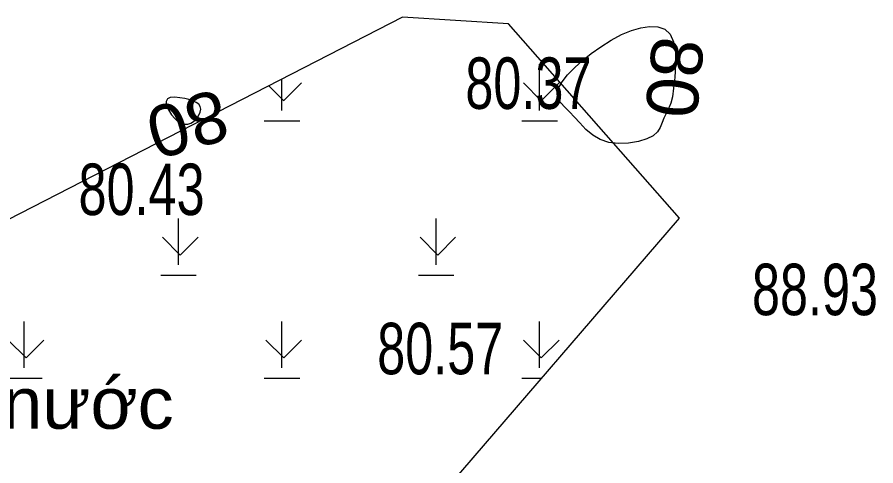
# Model space of a CAD drawing. Header units: metres. Extents: x 431006 to 434411, y 2469261 to 2473208.
# Drawn here: x 433013.5 to 433080.1, y 2471397.2 to 2471432.1 of the extents above; entities that cross this region are included whole.
import ezdxf
from ezdxf.enums import TextEntityAlignment as Align

# ---------------------------------------------------------------- set-up
doc = ezdxf.new("R2010")
doc.units = ezdxf.units.M
doc.header["$MEASUREMENT"] = 0
for name, color, linetype, lineweight in [('1', 8, 'Continuous', 18), ('CAO DO', 8, 'Continuous', 18), ('MH_DongMuc', 8, 'Continuous', 18), ('ranh gioi thuc vat-ks', 8, 'RAO_T_VAT', 18), ('thuc vat-ks', 8, 'Continuous', 18)]:
    doc.layers.add(name, color=color, linetype=linetype, lineweight=lineweight)
doc.styles.add('ks_ten cong trinh', font='')
doc.styles.get("Standard").update_dxf_attribs({"font": 'arial.ttf'})
doc.styles.get('ks_ten cong trinh').set_extended_font_data('.VnArial')
doc.linetypes.add('RAO_T_VAT', pattern='A,0,[133,ltypeshp.shx,S=0.34,R=0,X=-0.17,Y=0],-2,[133,ltypeshp.shx,S=0.08,R=0,X=0,Y=0],-1.5,[133,ltypeshp.shx,S=0.08,R=0,X=0,Y=0],-1.5,[133,ltypeshp.shx,S=0.08,R=0,X=0,Y=0],-2', length=7)
pattern_1 = [(0, (12.62, 4), (0, 20), [2.76, -17.24]), (0, (4.59, 12), (0, 20), [2.76, -17.24]), (90, (14, 4.8), (-20, 1e-15), [3.6, -16.4]), (90, (5.97, 12.8), (-20, 1e-15), [3.6, -16.4]), (45, (14, 4.8), (0, 20.00000619), [1.952, -26.33228]), (45, (5.97, 12.8), (0, 20.00000619), [1.952, -26.33228]), (315, (12.62, 6.18), (20.00000619, 0), [1.952, -26.33228]), (315, (4.59, 14.18), (20.00000619, 0), [1.952, -26.33228])]

msp = doc.modelspace()

# ---------------------------------------------------------------- hatches: boundary and pattern name
at = {"layer": 'thuc vat-ks'}
h = msp.add_hatch(dxfattribs=at)
h.set_pattern_fill('222B', color=9, scale=20, style=0, pattern_type=2)
h.set_pattern_definition(pattern_1)
h.paths.add_polyline_path([(433043.381, 2471432.069), (432996.421, 2471407.955), (432978.114, 2471396.296), (432961.665, 2471384.106), (432968.563, 2471370.857), (432997.482, 2471376.687), (433017.646, 2471381.457), (433045.503, 2471393.911), (433064.871, 2471416.435), (433051.606, 2471431.539)])
h = msp.add_hatch(dxfattribs=at)
h.set_pattern_fill('222B', color=8, scale=20, style=0, pattern_type=2)
h.set_pattern_definition(pattern_1)
edge = h.paths.add_edge_path()
edge.add_line((432985.134, 2471374.198), (432997.482, 2471376.687))
edge.add_line((432997.482, 2471376.687), (433017.646, 2471381.457))
edge.add_line((433017.646, 2471381.457), (433045.503, 2471393.911))
edge.add_line((433045.503, 2471393.911), (433064.871, 2471416.435))
edge.add_line((433064.871, 2471416.435), (433051.606, 2471431.539))
edge.add_line((433051.606, 2471431.539), (433043.381, 2471432.069))
edge.add_line((433043.381, 2471432.069), (432996.421, 2471407.955))
edge.add_line((432996.421, 2471407.955), (432985.041, 2471400.707))

# ---------------------------------------------------------------- linework, layer by layer
at = {"layer": 'MH_DongMuc', "color": 9, "lineweight": 0, "elevation": 80}
for points in [[(433064.501, 2471427.381), (433064.419, 2471426.547), (433064.321, 2471425.883), (433064.207, 2471425.388), (433064.078, 2471425.063), (433063.941, 2471424.808), (433063.803, 2471424.524), (433063.664, 2471424.211), (433063.523, 2471423.87), (433063.382, 2471423.499), (433063.171, 2471423.143), (433062.82, 2471422.843), (433062.329, 2471422.601), (433061.698, 2471422.416), (433060.928, 2471422.287), (433060.123, 2471422.25), (433059.389, 2471422.337), (433058.727, 2471422.549), (433058.135, 2471422.886), (433057.615, 2471423.348), (433057.149, 2471423.849), (433056.72, 2471424.305), (433056.327, 2471424.715), (433055.971, 2471425.079), (433055.652, 2471425.399), (433055.432, 2471425.723), (433055.377, 2471426.104), (433055.485, 2471426.542), (433055.756, 2471427.035), (433056.191, 2471427.586), (433056.739, 2471428.156), (433057.351, 2471428.711), (433058.026, 2471429.249), (433058.765, 2471429.771), (433059.568, 2471430.277), (433060.38, 2471430.717), (433061.148, 2471431.041), (433061.871, 2471431.248), (433062.55, 2471431.339), (433063.185, 2471431.313), (433063.73, 2471431.129), (433064.141, 2471430.744), (433064.417, 2471430.159), (433064.56, 2471429.372), (433064.568, 2471428.384), (433064.501, 2471427.381)], [(433026.695, 2471423.756), (433026.931, 2471423.825), (433027.149, 2471423.955), (433027.349, 2471424.148), (433027.531, 2471424.403), (433027.662, 2471424.674), (433027.71, 2471424.913), (433027.675, 2471425.121), (433027.556, 2471425.297), (433027.353, 2471425.441), (433027.091, 2471425.56), (433026.795, 2471425.659), (433026.464, 2471425.738), (433026.097, 2471425.798), (433025.696, 2471425.837), (433025.342, 2471425.822), (433025.118, 2471425.717), (433025.022, 2471425.522), (433025.055, 2471425.237), (433025.217, 2471424.862), (433025.447, 2471424.482), (433025.685, 2471424.181), (433025.93, 2471423.959), (433026.182, 2471423.815), (433026.441, 2471423.75), (433026.695, 2471423.756)]]:
    msp.add_lwpolyline(points, dxfattribs=at)
at = {"layer": 'ranh gioi thuc vat-ks', "color": 9, "lineweight": 0, "ltscale": 3}
msp.add_lwpolyline([(433043.381, 2471432.069), (432996.421, 2471407.955), (432978.114, 2471396.296), (432961.665, 2471384.106), (432968.563, 2471370.857), (432997.482, 2471376.687), (433017.646, 2471381.457), (433045.503, 2471393.911), (433064.871, 2471416.435), (433051.606, 2471431.539)], close=True, dxfattribs=at)
at = {"layer": 'ranh gioi thuc vat-ks', "color": 8, "lineweight": 0, "ltscale": 3}
msp.add_lwpolyline([(432985.134, 2471374.198), (432997.482, 2471376.687), (433017.646, 2471381.457), (433045.503, 2471393.911), (433064.871, 2471416.435), (433051.606, 2471431.539), (433043.381, 2471432.069), (432996.421, 2471407.955), (432985.041, 2471400.707)], dxfattribs=at)

# ---------------------------------------------------------------- texts
at = {"layer": '1', "color": 8, "linetype": 'Continuous', "style": 'ks_ten cong trinh'}
msp.add_text('Lóa n\xadíc', height=4, dxfattribs=at).set_placement((433013.515, 2471400.077), align=Align.CENTER)
at = {"layer": '1', "color": 9, "linetype": 'Continuous', "style": 'ks_ten cong trinh'}
msp.add_text('Lóa n\xadíc', height=4, dxfattribs=at).set_placement((433013.515, 2471400.077), align=Align.CENTER)
at = {"layer": 'CAO DO', "color": 8, "lineweight": 0, "width": 0.7}
for s, p in [('80.37', (433048.25, 2471424.938, 80.374)), ('80.43', (433018.219, 2471416.688, 80.427)), ('88.93', (433070.5, 2471408.906, 88.934)), ('80.57', (433041.406, 2471404.313, 80.574))]:
    msp.add_text(s, height=4, dxfattribs=at).set_placement(p)
at = {"layer": 'CAO DO', "color": 9, "lineweight": 0, "width": 0.7}
for s, p in [('80.37', (433048.25, 2471424.938, 80.374)), ('80.43', (433018.219, 2471416.688, 80.427)), ('88.93', (433070.5, 2471408.906, 88.934)), ('80.57', (433041.406, 2471404.313, 80.574))]:
    msp.add_text(s, height=4, dxfattribs=at).set_placement(p)
at = {"layer": 'MH_DongMuc', "color": 8, "lineweight": 0}
for rotation, p in [(264.36071, (433064.501, 2471427.381, 80)), (196.14522, (433026.695, 2471423.756, 80))]:
    msp.add_text('80', height=4, rotation=rotation, dxfattribs=at).set_placement(p, align=Align.MIDDLE)
at = {"layer": 'MH_DongMuc', "color": 9, "lineweight": 0}
for rotation, p in [(264.36071, (433064.501, 2471427.381, 80)), (196.14522, (433026.695, 2471423.756, 80))]:
    msp.add_text('80', height=4, rotation=rotation, dxfattribs=at).set_placement(p, align=Align.MIDDLE)

doc.saveas('drawing.dxf')
